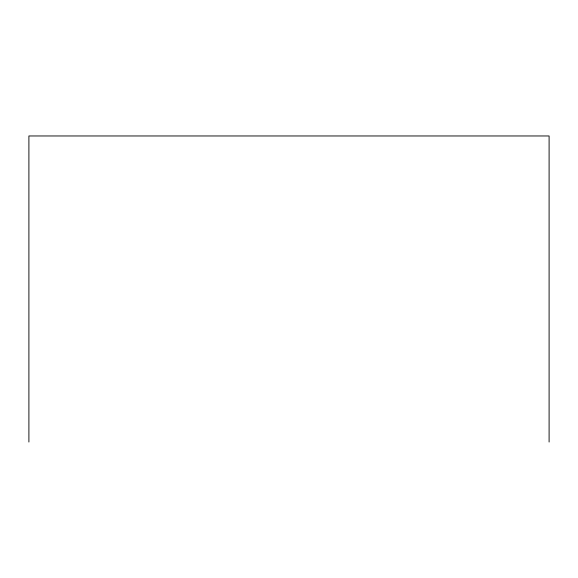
<?xml version="1.0" encoding="UTF-8"?>
<svg xmlns="http://www.w3.org/2000/svg" width="578" height="578" viewBox="0 0 578 578"><rect width="100%" height="100%" fill="white"/><g stroke="black" fill="none" stroke-linecap="round" stroke-linejoin="round"><path stroke-width="0.87" d="M549.1 442.033L549.1 135.967L28.9 135.967L28.9 442.033"/></g></svg>
